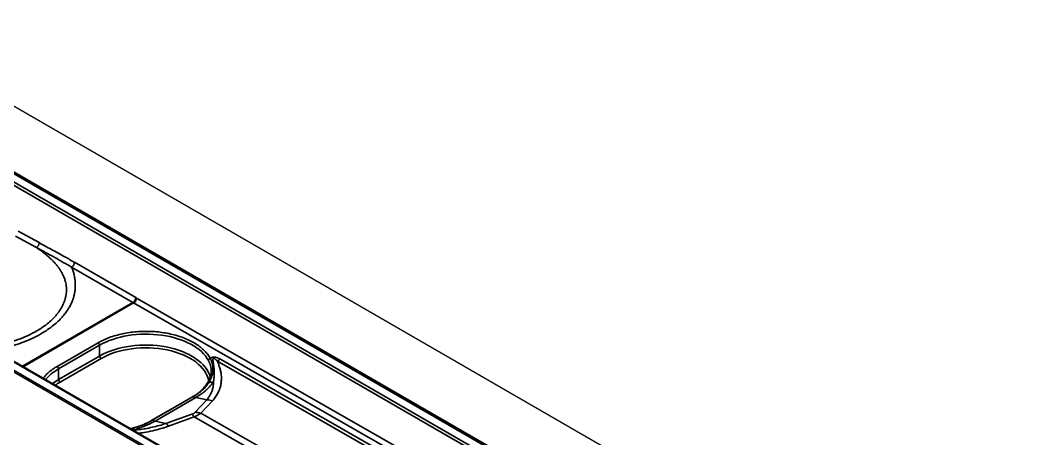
# Model space of a CAD drawing. Header units: millimetres. Extents: x 68 to 2000, y 100 to 2870.
# Drawn here: x 1392.8 to 1517.4, y 835.1 to 886.4 of the extents above; entities that cross this region are included whole.
import ezdxf

# ---------------------------------------------------------------- set-up
doc = ezdxf.new("R2010")
doc.units = ezdxf.units.MM
doc.header["$LTSCALE"] = 10
doc.layers.add('_Sichtbarkanten', color=7, linetype='Continuous', lineweight=25)
doc.layers.add('Sichtbar schmal (ISO)', color=7, linetype='Continuous', lineweight=35)

msp = doc.modelspace()

# ---------------------------------------------------------------- linework, layer by layer
at = {"layer": '_Sichtbarkanten'}
for p, q in [((1221.76, 974.18), (1539.96, 790.47)), ((1233.08, 959.43), (1514.51, 796.94)), ((1233.54, 959.34), (1514.26, 797.27)), ((1494.53, 785.41), (1213.11, 947.89)), ((1492.94, 784.96), (1212.22, 947.03)), ((1413.91, 840.26), (1408.89, 837.37))]:
    msp.add_line(p, q, dxfattribs=at)
msp.add_ellipse((1409.02, 837.15), major_axis=(-0.125, 0.217), ratio=0.589802, start_param=0.000536, end_param=0.000639, dxfattribs=at)
for points in [[(1415.76, 841.96), (1416.05, 842.43), (1416.2, 842.91), (1416.21, 843.36)], [(1413.91, 840.26), (1413.91, 840.26), (1413.91, 840.26), (1413.91, 840.26)]]:
    msp.add_open_spline(points, degree=3, dxfattribs=at)
for points, knots in [([(1413.91, 840.26), (1414.51, 840.61), (1415.02, 841.02), (1415.53, 841.62), (1415.66, 841.79), (1415.76, 841.96)], [0, 0, 0, 0, 0.5172031, 0.5172031, 0.7129245, 0.7129245, 0.7129245, 0.7129245]), ([(1406.28, 836.37), (1406.95, 836.53), (1407.59, 836.74), (1408.42, 837.11), (1408.66, 837.24), (1408.89, 837.37)], [0.0820415, 0.0820415, 0.0820415, 0.0820415, 0.5203042, 0.5203042, 0.7160716, 0.7160716, 0.7160716, 0.7160716])]:
    msp.add_open_spline(points, degree=3, knots=knots, dxfattribs=at)
at = {"layer": 'Sichtbar schmal (ISO)'}
for p, q in [((1513.32, 796.12), (1231.89, 958.6)), ((1232.07, 958.9), (1513.49, 796.42)), ((1514.39, 796.93), (1232.95, 959.42)), ((1212.09, 947.37), (1493.52, 784.88)), ((1494.41, 785.4), (1212.98, 947.88)), ((1392.21, 859.95), (1394.78, 858.56)), ((1392.52, 860.54), (1395.09, 859.15)), ((1399.44, 856.74), (1406.95, 852.41)), ((1399.09, 856.14), (1406.6, 851.8)), ((1393.07, 843.99), (1406.6, 851.8)), ((1393.16, 843.94), (1406.69, 851.75)), ((1406.69, 851.75), (1509.19, 793.2)), ((1407.04, 852.36), (1509.89, 793.61)), ((1397.3, 843.97), (1402.32, 846.87)), ((1397.47, 843.66), (1402.5, 846.56)), ((1402.5, 846.56), (1402.52, 845.24)), ((1397.49, 842.35), (1402.52, 845.24)), ((1397.67, 842.04), (1402.69, 844.94)), ((1416.91, 844.66), (1493.15, 801.1)), ((1417.32, 844.87), (1493.56, 801.31)), ((1397.47, 843.66), (1397.49, 842.35)), ((1417.42, 843), (1417.42, 843)), ((1414, 840.27), (1408.98, 837.37)), ((1409.31, 837.28), (1414.33, 840.17)), ((1415.65, 839.87), (1414.33, 840.17)), ((1415.65, 839.87), (1414.23, 838.35)), ((1416.36, 839.77), (1414.94, 838.25)), ((1413.83, 838.11), (1410.64, 836.98)), ((1414.13, 837.78), (1410.95, 836.65)), ((1414.13, 837.78), (1479.47, 800.45)), ((1414.94, 838.25), (1480.28, 800.92)), ((1410.64, 836.98), (1409.31, 837.28))]:
    msp.add_line(p, q, dxfattribs=at)
for centre, major_axis, ratio, start_param, end_param in [((1394.74, 858.95), (0.237, 0.44), 0.595228, 4.00544, 5.463512), ((1399.09, 856.55), (0.25, 0.433), 0.57735, 3.926991, 5.480334), ((1406.6, 852.21), (0.25, 0.433), 0.57735, 3.926992, 5.480334), ((1406.6, 872.21), (12.5, -21.65), 0.57735, 5.497787, 5.503023), ((1406.69, 852.16), (0.248, 0.434), 0.580313, 3.924309, 5.477656), ((1407.28, 874.83), (-11.83, 23.79), 0.584954, 2.419128, 2.424095), ((1408.18, 843.32), (8.03, 0.04), 0.574224, 0.295803, 2.353525), ((1402.32, 846.66), (0.125, -0.217), 0.57735, 0.802851, 2.36143), ((1408.17, 841.98), (8, 0), 0.57735, 0.149566, 2.356194), ((1408.17, 841.78), (7.75, 0), 0.57735, 0.093863, 2.356194), ((1402.69, 845.15), (-0.125, 0.217), 0.57735, 0.802851, 2.356194), ((1416.09, 844.74), (-0.22, -0.118), 0.783058, 4.318505, 5.869395), ((1397.3, 843.76), (0.125, -0.217), 0.57735, 0.802851, 2.36143), ((1417.3, 848.96), (2.48, 4.34), 0.580365, 3.809993, 3.92436), ((1403.16, 840.42), (8.03, 0.04), 0.574225, 2.353524, 2.698243), ((1403.15, 839.08), (8, 0), 0.57735, 2.356194, 2.495666), ((1403.15, 838.88), (7.75, 0), 0.57735, 2.356194, 2.468253), ((1397.67, 842.25), (-0.125, 0.217), 0.57735, 0.802851, 2.356194), ((1415.98, 841.83), (-0.213, 0.13), 0.763655, 5.367945, 6.283189), ((1414.9, 846.21), (-4.43, 2.31), 0.783417, 2.174068, 2.29128), ((1413.29, 844.67), (-2.5, 4.33), 0.57735, 2.55575, 2.652887), ((1416.17, 837.62), (-1.83, 1.7), 0.803702, 5.270685, 5.583182), ((1414.34, 835.86), (-0.84, 2.36), 0.268501, 5.561414, 5.87391), ((1414.75, 836.1), (-1.83, 1.7), 0.803702, 5.270686, 5.583183), ((1409.02, 837.15), (-0.125, 0.217), 0.589802, 5.697944, 6.283721), ((1408.28, 841.78), (-2.5, 4.33), 0.57735, 2.55575, 2.652887), ((1411.16, 834.73), (-0.84, 2.36), 0.268501, 5.561414, 5.87391)]:
    msp.add_ellipse(centre, major_axis=major_axis, ratio=ratio, start_param=start_param, end_param=end_param, dxfattribs=at)
msp.add_open_spline([(1395.09, 859.15), (1395.41, 858.97), (1396.02, 858.64), (1396.85, 858.19), (1397.6, 857.78), (1398.28, 857.4), (1398.89, 857.06), (1399.27, 856.84), (1399.44, 856.74)], degree=3, dxfattribs=at)
for points, knots in [([(1388.93, 846.38), (1388.97, 846.39), (1389.01, 846.4), (1389.05, 846.4), (1389.27, 846.44), (1389.49, 846.47), (1389.73, 846.52), (1389.77, 846.52), (1389.8, 846.53), (1389.84, 846.54), (1390.12, 846.59), (1390.41, 846.65), (1390.71, 846.72), (1390.8, 846.75), (1390.89, 846.77), (1390.97, 846.79), (1391.2, 846.85), (1391.43, 846.91), (1391.66, 846.98), (1391.82, 847.03), (1391.99, 847.08), (1392.16, 847.14), (1392.33, 847.19), (1392.49, 847.25), (1392.66, 847.32), (1392.87, 847.39), (1393.07, 847.47), (1393.27, 847.56), (1393.4, 847.61), (1393.53, 847.67), (1393.66, 847.72), (1393.88, 847.82), (1394.09, 847.93), (1394.3, 848.04), (1394.39, 848.09), (1394.49, 848.14), (1394.59, 848.19), (1394.81, 848.32), (1395.03, 848.44), (1395.23, 848.57), (1395.29, 848.61), (1395.35, 848.65), (1395.41, 848.69), (1395.64, 848.85), (1395.86, 849.01), (1396.06, 849.17), (1396.07, 849.18), (1396.09, 849.19), (1396.1, 849.2), (1396.3, 849.36), (1396.49, 849.53), (1396.66, 849.69), (1396.7, 849.73), (1396.74, 849.77), (1396.78, 849.81), (1396.9, 849.92), (1397, 850.04), (1397.1, 850.15), (1397.2, 850.26), (1397.3, 850.38), (1397.38, 850.49), (1397.41, 850.52), (1397.43, 850.55), (1397.45, 850.58), (1397.56, 850.72), (1397.65, 850.86), (1397.74, 851), (1397.78, 851.07), (1397.82, 851.14), (1397.86, 851.21), (1397.9, 851.28), (1397.93, 851.35), (1397.97, 851.42), (1398.04, 851.56), (1398.1, 851.7), (1398.15, 851.84), (1398.17, 851.88), (1398.18, 851.92), (1398.2, 851.96), (1398.24, 852.06), (1398.27, 852.16), (1398.29, 852.26), (1398.33, 852.41), (1398.37, 852.55), (1398.39, 852.69), (1398.39, 852.71), (1398.4, 852.73), (1398.4, 852.74), (1398.42, 852.87), (1398.43, 853), (1398.44, 853.13), (1398.45, 853.26), (1398.45, 853.4), (1398.44, 853.54), (1398.44, 853.55), (1398.44, 853.56), (1398.44, 853.56), (1398.44, 853.71), (1398.42, 853.86), (1398.4, 854), (1398.38, 854.12), (1398.35, 854.24), (1398.32, 854.37), (1398.32, 854.39), (1398.31, 854.42), (1398.3, 854.45), (1398.26, 854.6), (1398.21, 854.75), (1398.15, 854.9), (1398.11, 855.01), (1398.06, 855.11), (1398.01, 855.22), (1397.99, 855.27), (1397.97, 855.31), (1397.94, 855.36), (1397.86, 855.51), (1397.78, 855.66), (1397.69, 855.79), (1397.61, 855.91), (1397.54, 856.02), (1397.46, 856.12), (1397.45, 856.14), (1397.43, 856.16), (1397.42, 856.18), (1397.33, 856.3), (1397.24, 856.41), (1397.15, 856.51), (1397.06, 856.62), (1396.97, 856.72), (1396.88, 856.81), (1396.79, 856.91), (1396.7, 857), (1396.6, 857.09), (1396.59, 857.1), (1396.58, 857.11), (1396.58, 857.11), (1396.49, 857.2), (1396.41, 857.27), (1396.32, 857.35), (1396.23, 857.44), (1396.13, 857.52), (1396.03, 857.6), (1395.94, 857.68), (1395.84, 857.77), (1395.73, 857.85), (1395.63, 857.93), (1395.53, 858.01), (1395.43, 858.09), (1395.32, 858.17), (1395.22, 858.25), (1395.11, 858.32), (1395.1, 858.33), (1395.08, 858.34), (1395.07, 858.35), (1394.97, 858.42), (1394.88, 858.49), (1394.78, 858.56)], [0.3621811, 0.3621811, 0.3621811, 0.3621811, 0.3653846, 0.3653846, 0.3653846, 0.3818232, 0.3818232, 0.3818232, 0.3846154, 0.3846154, 0.3846154, 0.4038462, 0.4038462, 0.4038462, 0.4093576, 0.4093576, 0.4093576, 0.4230769, 0.4230769, 0.4230769, 0.4327241, 0.4327241, 0.4327241, 0.4423077, 0.4423077, 0.4423077, 0.4539652, 0.4539652, 0.4539652, 0.4615385, 0.4615385, 0.4615385, 0.474558, 0.474558, 0.474558, 0.4807692, 0.4807692, 0.4807692, 0.4956006, 0.4956006, 0.4956006, 0.5, 0.5, 0.5, 0.5181467, 0.5181467, 0.5181467, 0.5192308, 0.5192308, 0.5192308, 0.5384615, 0.5384615, 0.5384615, 0.5434493, 0.5434493, 0.5434493, 0.5576923, 0.5576923, 0.5576923, 0.5727792, 0.5727792, 0.5727792, 0.5769231, 0.5769231, 0.5769231, 0.5961538, 0.5961538, 0.5961538, 0.6058788, 0.6058788, 0.6058788, 0.6153846, 0.6153846, 0.6153846, 0.6346154, 0.6346154, 0.6346154, 0.6403017, 0.6403017, 0.6403017, 0.6538462, 0.6538462, 0.6538462, 0.6730769, 0.6730769, 0.6730769, 0.6751186, 0.6751186, 0.6751186, 0.6923077, 0.6923077, 0.6923077, 0.7106147, 0.7106147, 0.7106147, 0.7115385, 0.7115385, 0.7115385, 0.7307692, 0.7307692, 0.7307692, 0.7464052, 0.7464052, 0.7464052, 0.75, 0.75, 0.75, 0.7692308, 0.7692308, 0.7692308, 0.7825567, 0.7825567, 0.7825567, 0.7884615, 0.7884615, 0.7884615, 0.8076923, 0.8076923, 0.8076923, 0.8236648, 0.8236648, 0.8236648, 0.8269231, 0.8269231, 0.8269231, 0.8461538, 0.8461538, 0.8461538, 0.8653846, 0.8653846, 0.8653846, 0.8846154, 0.8846154, 0.8846154, 0.8864713, 0.8864713, 0.8864713, 0.9038462, 0.9038462, 0.9038462, 0.9230769, 0.9230769, 0.9230769, 0.9423077, 0.9423077, 0.9423077, 0.9615385, 0.9615385, 0.9615385, 0.9807692, 0.9807692, 0.9807692, 0.9833197, 0.9833197, 0.9833197, 1, 1, 1, 1]), ([(1394.78, 858.56), (1395.08, 858.4), (1395.36, 858.24), (1395.63, 858.09), (1395.65, 858.08), (1395.67, 858.07), (1395.69, 858.06), (1395.94, 857.92), (1396.17, 857.79), (1396.39, 857.67), (1396.43, 857.65), (1396.48, 857.62), (1396.52, 857.6), (1396.71, 857.49), (1396.9, 857.39), (1397.09, 857.28), (1397.14, 857.25), (1397.2, 857.22), (1397.26, 857.19), (1397.44, 857.09), (1397.61, 856.99), (1397.77, 856.9), (1397.83, 856.87), (1397.88, 856.84), (1397.93, 856.81), (1398.11, 856.7), (1398.29, 856.6), (1398.45, 856.51), (1398.48, 856.49), (1398.51, 856.47), (1398.54, 856.46), (1398.73, 856.35), (1398.92, 856.24), (1399.09, 856.14)], [0, 0, 0, 0, 0.1540501, 0.1540501, 0.1540501, 0.1666667, 0.1666667, 0.1666667, 0.3069509, 0.3069509, 0.3069509, 0.3333333, 0.3333333, 0.3333333, 0.4590457, 0.4590457, 0.4590457, 0.5, 0.5, 0.5, 0.6250424, 0.6250424, 0.6250424, 0.6666667, 0.6666667, 0.6666667, 0.8081362, 0.8081362, 0.8081362, 0.8333333, 0.8333333, 0.8333333, 1, 1, 1, 1]), ([(1389.64, 845.97), (1389.84, 846.01), (1390.33, 846.11), (1391.18, 846.31), (1392.2, 846.6), (1393.28, 846.98), (1394.33, 847.44), (1395.31, 847.95), (1396.17, 848.49), (1396.89, 849.03), (1397.47, 849.54), (1397.94, 850.03), (1398.31, 850.48), (1398.62, 850.92), (1398.88, 851.36), (1399.1, 851.81), (1399.27, 852.27), (1399.41, 852.73), (1399.5, 853.2), (1399.54, 853.67), (1399.54, 854.15), (1399.5, 854.64), (1399.41, 855.14), (1399.27, 855.66), (1399.15, 855.98), (1399.09, 856.14)], [0.311186, 0.311186, 0.311186, 0.311186, 0.3333333, 0.3636364, 0.3939394, 0.4242424, 0.4545455, 0.4848485, 0.5151515, 0.5454545, 0.5757576, 0.6060606, 0.6363636, 0.6666667, 0.6969697, 0.7272727, 0.7575758, 0.7878788, 0.8181818, 0.8484848, 0.8787879, 0.9090909, 0.9393939, 0.969697, 1, 1, 1, 1]), ([(1402.32, 846.87), (1402.53, 846.99), (1402.96, 847.21), (1403.69, 847.52), (1404.48, 847.78), (1405.31, 847.98), (1406.16, 848.14), (1407.05, 848.24), (1407.94, 848.28), (1408.84, 848.27), (1409.73, 848.21), (1410.6, 848.08), (1411.45, 847.91), (1412.25, 847.68), (1413.01, 847.41), (1413.71, 847.09), (1414.35, 846.72), (1414.91, 846.32), (1415.4, 845.89), (1415.8, 845.43), (1416, 845.11), (1416.09, 844.94)], [0, 0, 0, 0, 0.0526316, 0.1052632, 0.1578947, 0.2105263, 0.2631579, 0.3157895, 0.3684211, 0.4210526, 0.4736842, 0.5263158, 0.5789474, 0.6315789, 0.6842105, 0.7368421, 0.7894737, 0.8421053, 0.8947368, 0.9473684, 1, 1, 1, 1]), ([(1416.09, 844.94), (1416.1, 844.93), (1416.11, 844.91), (1416.12, 844.89), (1416.12, 844.88), (1416.12, 844.87), (1416.13, 844.86), (1416.13, 844.85), (1416.14, 844.84), (1416.14, 844.83), (1416.15, 844.82), (1416.16, 844.8), (1416.17, 844.78), (1416.17, 844.78), (1416.17, 844.78), (1416.17, 844.78), (1416.18, 844.76), (1416.18, 844.74), (1416.19, 844.72), (1416.2, 844.71), (1416.2, 844.7), (1416.21, 844.69), (1416.21, 844.68), (1416.21, 844.67), (1416.22, 844.66), (1416.22, 844.64), (1416.23, 844.62), (1416.24, 844.6), (1416.24, 844.59), (1416.24, 844.59), (1416.25, 844.58), (1416.25, 844.57), (1416.26, 844.55), (1416.26, 844.53), (1416.27, 844.51), (1416.28, 844.49), (1416.28, 844.47), (1416.29, 844.44), (1416.3, 844.42), (1416.31, 844.39), (1416.31, 844.38), (1416.32, 844.36), (1416.32, 844.34), (1416.32, 844.33), (1416.33, 844.32), (1416.33, 844.31), (1416.34, 844.28), (1416.34, 844.25), (1416.35, 844.22), (1416.35, 844.22), (1416.35, 844.21), (1416.36, 844.21), (1416.36, 844.18), (1416.37, 844.16), (1416.37, 844.13), (1416.38, 844.11), (1416.38, 844.08), (1416.38, 844.05), (1416.39, 844.04), (1416.39, 844.04), (1416.39, 844.03), (1416.39, 843.99), (1416.4, 843.95), (1416.4, 843.91), (1416.4, 843.9), (1416.4, 843.89), (1416.4, 843.89), (1416.41, 843.85), (1416.41, 843.82), (1416.41, 843.78), (1416.41, 843.76), (1416.41, 843.73), (1416.41, 843.7), (1416.41, 843.68), (1416.41, 843.66), (1416.41, 843.64), (1416.41, 843.6), (1416.41, 843.55), (1416.41, 843.49), (1416.41, 843.49), (1416.41, 843.49), (1416.41, 843.48), (1416.41, 843.43), (1416.4, 843.37), (1416.39, 843.3), (1416.39, 843.29), (1416.39, 843.28), (1416.39, 843.27), (1416.38, 843.21), (1416.37, 843.16), (1416.36, 843.11), (1416.35, 843.07), (1416.34, 843.04), (1416.34, 843.01), (1416.33, 842.97), (1416.32, 842.93), (1416.31, 842.9), (1416.29, 842.84), (1416.27, 842.78), (1416.25, 842.72), (1416.25, 842.71), (1416.24, 842.7), (1416.24, 842.68), (1416.21, 842.61), (1416.18, 842.54), (1416.15, 842.47), (1416.14, 842.45), (1416.13, 842.42), (1416.12, 842.4), (1416.1, 842.35), (1416.07, 842.3), (1416.04, 842.25), (1416.01, 842.18), (1415.97, 842.11), (1415.93, 842.04)], [0, 0, 0, 0, 0.0416341, 0.0416341, 0.0416341, 0.0625, 0.0625, 0.0625, 0.0866207, 0.0866207, 0.0866207, 0.125, 0.125, 0.125, 0.1276593, 0.1276593, 0.1276593, 0.1662083, 0.1662083, 0.1662083, 0.1875, 0.1875, 0.1875, 0.2033565, 0.2033565, 0.2033565, 0.2399222, 0.2399222, 0.2399222, 0.25, 0.25, 0.25, 0.2764862, 0.2764862, 0.2764862, 0.3125, 0.3125, 0.3125, 0.3510776, 0.3510776, 0.3510776, 0.375, 0.375, 0.375, 0.3895387, 0.3895387, 0.3895387, 0.4289244, 0.4289244, 0.4289244, 0.4375, 0.4375, 0.4375, 0.4693245, 0.4693245, 0.4693245, 0.5, 0.5, 0.5, 0.5108569, 0.5108569, 0.5108569, 0.553618, 0.553618, 0.553618, 0.5625, 0.5625, 0.5625, 0.597656, 0.597656, 0.597656, 0.625, 0.625, 0.625, 0.6431249, 0.6431249, 0.6431249, 0.6875, 0.6875, 0.6875, 0.6904332, 0.6904332, 0.6904332, 0.7396953, 0.7396953, 0.7396953, 0.75, 0.75, 0.75, 0.7896329, 0.7896329, 0.7896329, 0.8125, 0.8125, 0.8125, 0.837854, 0.837854, 0.837854, 0.875, 0.875, 0.875, 0.8829222, 0.8829222, 0.8829222, 0.9250289, 0.9250289, 0.9250289, 0.9375, 0.9375, 0.9375, 0.9648926, 0.9648926, 0.9648926, 0.9999999, 0.9999999, 0.9999999, 0.9999999]), ([(1416.09, 844.94), (1416.1, 844.95), (1416.13, 844.98), (1416.17, 845.01), (1416.22, 845.04), (1416.27, 845.06), (1416.31, 845.08), (1416.36, 845.1), (1416.41, 845.11), (1416.46, 845.12), (1416.52, 845.12), (1416.58, 845.12), (1416.65, 845.11), (1416.73, 845.1), (1416.8, 845.08), (1416.88, 845.06), (1416.96, 845.03), (1417.05, 845), (1417.13, 844.96), (1417.22, 844.92), (1417.28, 844.88), (1417.32, 844.87)], [0, 0, 0, 0, 0.0526316, 0.1052632, 0.1578947, 0.2105263, 0.2631579, 0.3157895, 0.3684211, 0.4210526, 0.4736842, 0.5263158, 0.5789474, 0.6315789, 0.6842105, 0.7368421, 0.7894737, 0.8421053, 0.8947368, 0.9473684, 0.9999999, 0.9999999, 0.9999999, 0.9999999]), ([(1416.47, 842.08), (1416.48, 842.15), (1416.49, 842.21), (1416.51, 842.28), (1416.51, 842.29), (1416.51, 842.29), (1416.51, 842.3), (1416.52, 842.37), (1416.53, 842.43), (1416.54, 842.5), (1416.54, 842.5), (1416.54, 842.51), (1416.54, 842.52), (1416.55, 842.58), (1416.56, 842.64), (1416.56, 842.71), (1416.56, 842.71), (1416.56, 842.72), (1416.56, 842.73), (1416.57, 842.79), (1416.57, 842.85), (1416.57, 842.92), (1416.57, 842.92), (1416.57, 842.93), (1416.57, 842.93), (1416.58, 843), (1416.58, 843.06), (1416.58, 843.12), (1416.58, 843.13), (1416.58, 843.13), (1416.58, 843.14), (1416.58, 843.2), (1416.58, 843.26), (1416.58, 843.32), (1416.58, 843.32), (1416.58, 843.33), (1416.58, 843.33), (1416.57, 843.39), (1416.57, 843.44), (1416.57, 843.5), (1416.57, 843.5), (1416.57, 843.5), (1416.57, 843.51), (1416.56, 843.56), (1416.56, 843.61), (1416.56, 843.65), (1416.56, 843.66), (1416.56, 843.66), (1416.56, 843.66), (1416.55, 843.71), (1416.55, 843.75), (1416.54, 843.79), (1416.54, 843.79), (1416.54, 843.8), (1416.54, 843.8), (1416.54, 843.84), (1416.53, 843.88), (1416.53, 843.92), (1416.53, 843.92), (1416.53, 843.92), (1416.53, 843.92), (1416.52, 843.96), (1416.52, 844), (1416.51, 844.03), (1416.51, 844.03), (1416.51, 844.03), (1416.51, 844.04), (1416.51, 844.07), (1416.51, 844.1), (1416.5, 844.13), (1416.5, 844.13), (1416.5, 844.14), (1416.5, 844.14), (1416.5, 844.17), (1416.49, 844.2), (1416.49, 844.23), (1416.49, 844.23), (1416.49, 844.23), (1416.49, 844.23), (1416.48, 844.26), (1416.48, 844.29), (1416.47, 844.31), (1416.47, 844.31), (1416.47, 844.31), (1416.47, 844.32), (1416.47, 844.34), (1416.47, 844.37), (1416.46, 844.39), (1416.46, 844.39), (1416.46, 844.39), (1416.46, 844.39), (1416.46, 844.42), (1416.46, 844.44), (1416.45, 844.46), (1416.45, 844.46), (1416.45, 844.46), (1416.45, 844.46), (1416.45, 844.48), (1416.45, 844.5), (1416.44, 844.52), (1416.44, 844.52), (1416.44, 844.53), (1416.44, 844.53), (1416.44, 844.55), (1416.44, 844.57), (1416.44, 844.58), (1416.44, 844.58), (1416.44, 844.58), (1416.44, 844.59), (1416.43, 844.6), (1416.43, 844.62), (1416.43, 844.64), (1416.43, 844.65), (1416.43, 844.67), (1416.43, 844.69), (1416.42, 844.7), (1416.42, 844.72), (1416.42, 844.73), (1416.42, 844.75), (1416.42, 844.76), (1416.42, 844.78), (1416.42, 844.79), (1416.42, 844.8), (1416.42, 844.81), (1416.42, 844.83), (1416.42, 844.84), (1416.42, 844.85), (1416.42, 844.86), (1416.43, 844.87), (1416.43, 844.88), (1416.43, 844.89), (1416.43, 844.9), (1416.43, 844.91), (1416.44, 844.91), (1416.44, 844.92), (1416.44, 844.93), (1416.45, 844.93), (1416.45, 844.94), (1416.45, 844.94), (1416.46, 844.95), (1416.46, 844.95), (1416.47, 844.96), (1416.47, 844.96), (1416.48, 844.96), (1416.48, 844.96), (1416.49, 844.96), (1416.49, 844.97), (1416.5, 844.97), (1416.51, 844.97), (1416.51, 844.97), (1416.52, 844.97), (1416.53, 844.96), (1416.54, 844.96), (1416.55, 844.96), (1416.55, 844.96), (1416.56, 844.95), (1416.57, 844.95), (1416.58, 844.94), (1416.6, 844.94), (1416.61, 844.93), (1416.62, 844.93), (1416.63, 844.92), (1416.64, 844.91), (1416.65, 844.9), (1416.67, 844.89), (1416.68, 844.88), (1416.69, 844.87), (1416.71, 844.86), (1416.72, 844.85), (1416.74, 844.84), (1416.75, 844.82), (1416.76, 844.81), (1416.78, 844.8), (1416.8, 844.78), (1416.81, 844.77), (1416.83, 844.75), (1416.84, 844.73), (1416.86, 844.72), (1416.88, 844.7), (1416.89, 844.68), (1416.91, 844.66)], [0, 0, 0, 0, 0.021727, 0.021727, 0.021727, 0.02381, 0.02381, 0.02381, 0.045583, 0.045583, 0.045583, 0.047619, 0.047619, 0.047619, 0.069445, 0.069445, 0.069445, 0.071429, 0.071429, 0.071429, 0.093311, 0.093311, 0.093311, 0.095238, 0.095238, 0.095238, 0.11718, 0.11718, 0.11718, 0.119048, 0.119048, 0.119048, 0.141038, 0.141038, 0.141038, 0.142857, 0.142857, 0.142857, 0.164889, 0.164889, 0.164889, 0.166667, 0.166667, 0.166667, 0.188744, 0.188744, 0.188744, 0.190476, 0.190476, 0.190476, 0.212605, 0.212605, 0.212605, 0.214286, 0.214286, 0.214286, 0.236468, 0.236468, 0.236468, 0.238095, 0.238095, 0.238095, 0.260328, 0.260328, 0.260328, 0.261905, 0.261905, 0.261905, 0.284189, 0.284189, 0.284189, 0.285714, 0.285714, 0.285714, 0.308049, 0.308049, 0.308049, 0.309524, 0.309524, 0.309524, 0.33191, 0.33191, 0.33191, 0.333333, 0.333333, 0.333333, 0.35577, 0.35577, 0.35577, 0.357143, 0.357143, 0.357143, 0.379631, 0.379631, 0.379631, 0.380952, 0.380952, 0.380952, 0.403491, 0.403491, 0.403491, 0.404762, 0.404762, 0.404762, 0.427351, 0.427351, 0.427351, 0.428571, 0.428571, 0.428571, 0.451211, 0.451211, 0.451211, 0.475072, 0.475072, 0.475072, 0.498933, 0.498933, 0.498933, 0.522794, 0.522794, 0.522794, 0.546654, 0.546654, 0.546654, 0.570514, 0.570514, 0.570514, 0.594375, 0.594375, 0.594375, 0.618235, 0.618235, 0.618235, 0.642095, 0.642095, 0.642095, 0.665952, 0.665952, 0.665952, 0.68981, 0.68981, 0.68981, 0.713671, 0.713671, 0.713671, 0.737529, 0.737529, 0.737529, 0.761394, 0.761394, 0.761394, 0.785259, 0.785259, 0.785259, 0.809119, 0.809119, 0.809119, 0.832978, 0.832978, 0.832978, 0.856838, 0.856838, 0.856838, 0.880698, 0.880698, 0.880698, 0.904559, 0.904559, 0.904559, 0.928419, 0.928419, 0.928419, 0.952279, 0.952279, 0.952279, 0.97614, 0.97614, 0.97614, 1, 1, 1, 1]), ([(1395.59, 842.54), (1395.64, 842.6), (1395.82, 842.81), (1396.17, 843.17), (1396.69, 843.59), (1397.09, 843.85), (1397.3, 843.97)], [0.8218211, 0.8218211, 0.8218211, 0.8218211, 0.8421053, 0.8947368, 0.9473684, 1, 1, 1, 1]), ([(1415.85, 844.7), (1415.87, 844.67), (1415.88, 844.65), (1415.89, 844.62), (1415.89, 844.62), (1415.89, 844.62), (1415.9, 844.62), (1415.91, 844.59), (1415.92, 844.57), (1415.93, 844.54), (1415.94, 844.54), (1415.94, 844.53), (1415.94, 844.53), (1415.95, 844.5), (1415.97, 844.48), (1415.98, 844.45), (1415.98, 844.44), (1415.98, 844.44), (1415.99, 844.43), (1416, 844.4), (1416.01, 844.38), (1416.02, 844.35), (1416.02, 844.34), (1416.03, 844.33), (1416.03, 844.32), (1416.04, 844.29), (1416.05, 844.27), (1416.06, 844.24), (1416.07, 844.22), (1416.07, 844.21), (1416.08, 844.2), (1416.09, 844.17), (1416.09, 844.14), (1416.1, 844.12), (1416.11, 844.1), (1416.11, 844.08), (1416.12, 844.07), (1416.13, 844.04), (1416.13, 844.01), (1416.14, 843.98), (1416.15, 843.96), (1416.15, 843.94), (1416.16, 843.92), (1416.16, 843.89), (1416.17, 843.86), (1416.17, 843.84), (1416.18, 843.81), (1416.18, 843.78), (1416.19, 843.75), (1416.19, 843.73), (1416.19, 843.7), (1416.2, 843.68), (1416.2, 843.64), (1416.2, 843.61), (1416.2, 843.57), (1416.21, 843.55), (1416.21, 843.52), (1416.21, 843.5), (1416.21, 843.45), (1416.21, 843.41), (1416.21, 843.37), (1416.21, 843.36), (1416.21, 843.36), (1416.21, 843.36)], [0, 0, 0, 0, 0.0625, 0.0625, 0.0625, 0.0661891, 0.0661891, 0.0661891, 0.125, 0.125, 0.125, 0.1331624, 0.1331624, 0.1331624, 0.1875, 0.1875, 0.1875, 0.1999486, 0.1999486, 0.1999486, 0.25, 0.25, 0.25, 0.2665749, 0.2665749, 0.2665749, 0.3125, 0.3125, 0.3125, 0.3331226, 0.3331226, 0.3331226, 0.375, 0.375, 0.375, 0.3996603, 0.3996603, 0.3996603, 0.4375, 0.4375, 0.4375, 0.4662528, 0.4662528, 0.4662528, 0.5, 0.5, 0.5, 0.5329208, 0.5329208, 0.5329208, 0.5625, 0.5625, 0.5625, 0.5996775, 0.5996775, 0.5996775, 0.625, 0.625, 0.625, 0.6665373, 0.6665373, 0.6665373, 0.6685496, 0.6685496, 0.6685496, 0.6685496]), ([(1416.91, 844.66), (1416.97, 844.54), (1417.02, 844.42), (1417.08, 844.29), (1417.13, 844.16), (1417.18, 844.02), (1417.23, 843.87), (1417.28, 843.73), (1417.32, 843.57), (1417.35, 843.41), (1417.39, 843.24), (1417.42, 843.07), (1417.43, 842.89), (1417.45, 842.71), (1417.46, 842.52), (1417.45, 842.34), (1417.44, 842.15), (1417.42, 841.97), (1417.39, 841.78), (1417.36, 841.6), (1417.31, 841.42), (1417.25, 841.25), (1417.19, 841.07), (1417.12, 840.89), (1417.03, 840.72), (1416.95, 840.55), (1416.85, 840.39), (1416.73, 840.23), (1416.62, 840.07), (1416.5, 839.92), (1416.36, 839.77)], [0, 0, 0, 0, 0.1, 0.1, 0.1, 0.2, 0.2, 0.2, 0.3, 0.3, 0.3, 0.4, 0.4, 0.4, 0.5, 0.5, 0.5, 0.6, 0.6, 0.6, 0.7, 0.7, 0.7, 0.8, 0.8, 0.8, 0.9, 0.9, 0.9, 1, 1, 1, 1]), ([(1415.93, 842.04), (1415.83, 841.87), (1415.71, 841.71), (1415.58, 841.55), (1415.44, 841.39), (1415.3, 841.24), (1415.13, 841.09), (1414.97, 840.94), (1414.79, 840.8), (1414.6, 840.66), (1414.41, 840.52), (1414.21, 840.39), (1414, 840.27)], [0, 0, 0, 0, 0.248741, 0.248741, 0.248741, 0.499365, 0.499365, 0.499365, 0.749894, 0.749894, 0.749894, 1, 1, 1, 1]), ([(1414.33, 840.17), (1414.47, 840.25), (1414.59, 840.33), (1414.71, 840.41), (1414.72, 840.41), (1414.73, 840.42), (1414.74, 840.43), (1414.85, 840.5), (1414.94, 840.56), (1415.03, 840.63), (1415.05, 840.64), (1415.06, 840.65), (1415.08, 840.66), (1415.16, 840.72), (1415.23, 840.78), (1415.3, 840.83), (1415.32, 840.85), (1415.34, 840.87), (1415.36, 840.88), (1415.42, 840.93), (1415.48, 840.98), (1415.53, 841.03), (1415.55, 841.05), (1415.58, 841.07), (1415.6, 841.09), (1415.65, 841.13), (1415.69, 841.18), (1415.74, 841.22), (1415.76, 841.24), (1415.78, 841.26), (1415.8, 841.28), (1415.84, 841.32), (1415.88, 841.37), (1415.93, 841.41), (1415.95, 841.43), (1415.96, 841.45), (1415.98, 841.47), (1416.02, 841.52), (1416.06, 841.56), (1416.1, 841.61), (1416.12, 841.63), (1416.14, 841.65), (1416.16, 841.67), (1416.2, 841.72), (1416.24, 841.77), (1416.28, 841.82), (1416.29, 841.84), (1416.31, 841.85), (1416.32, 841.87), (1416.37, 841.94), (1416.42, 842.01), (1416.47, 842.08)], [0, 0, 0, 0, 0.1017218, 0.1017218, 0.1017218, 0.1111111, 0.1111111, 0.1111111, 0.2046711, 0.2046711, 0.2046711, 0.2222222, 0.2222222, 0.2222222, 0.308684, 0.308684, 0.308684, 0.3333333, 0.3333333, 0.3333333, 0.4139675, 0.4139675, 0.4139675, 0.4444444, 0.4444444, 0.4444444, 0.521176, 0.521176, 0.521176, 0.5555556, 0.5555556, 0.5555556, 0.6300864, 0.6300864, 0.6300864, 0.6666667, 0.6666667, 0.6666667, 0.7425849, 0.7425849, 0.7425849, 0.7777778, 0.7777778, 0.7777778, 0.8638146, 0.8638146, 0.8638146, 0.8888889, 0.8888889, 0.8888889, 0.9999999, 0.9999999, 0.9999999, 0.9999999]), ([(1416.47, 842.08), (1416.47, 842.05), (1416.47, 842.03), (1416.47, 842.01), (1416.47, 841.87), (1416.46, 841.74), (1416.45, 841.61), (1416.44, 841.58), (1416.44, 841.56), (1416.44, 841.54), (1416.42, 841.41), (1416.39, 841.28), (1416.35, 841.14), (1416.35, 841.13), (1416.34, 841.11), (1416.34, 841.09), (1416.3, 840.96), (1416.25, 840.83), (1416.19, 840.7), (1416.18, 840.68), (1416.18, 840.67), (1416.17, 840.66), (1416.11, 840.53), (1416.03, 840.39), (1415.95, 840.27), (1415.95, 840.26), (1415.95, 840.26), (1415.94, 840.26), (1415.86, 840.12), (1415.76, 840), (1415.66, 839.88), (1415.66, 839.88), (1415.66, 839.88), (1415.65, 839.87)], [0.0000001, 0.0000001, 0.0000001, 0.0000001, 0.0281762, 0.0281762, 0.0281762, 0.2, 0.2, 0.2, 0.2273064, 0.2273064, 0.2273064, 0.4, 0.4, 0.4, 0.4232007, 0.4232007, 0.4232007, 0.6, 0.6, 0.6, 0.6155207, 0.6155207, 0.6155207, 0.8, 0.8, 0.8, 0.8064143, 0.8064143, 0.8064143, 0.9987896, 0.9987896, 0.9987896, 1, 1, 1, 1]), ([(1414, 840.27), (1413.98, 840.27), (1413.96, 840.28), (1413.95, 840.28), (1413.94, 840.28), (1413.92, 840.27), (1413.91, 840.27), (1413.91, 840.27), (1413.91, 840.26), (1413.91, 840.26)], [0, 0, 0, 0, 0.2, 0.2, 0.2, 0.4, 0.4, 0.4, 0.4326714, 0.4326714, 0.4326714, 0.4326714]), ([(1414.23, 838.35), (1414.21, 838.33), (1414.18, 838.29), (1414.11, 838.24), (1414.03, 838.2), (1413.94, 838.15), (1413.87, 838.13), (1413.83, 838.11)], [0.0000019, 0.0000019, 0.0000019, 0.0000019, 0.2, 0.4, 0.6, 0.8, 1, 1, 1, 1]), ([(1414.94, 838.25), (1414.9, 838.21), (1414.85, 838.18), (1414.8, 838.15), (1414.75, 838.12), (1414.7, 838.09), (1414.65, 838.06), (1414.6, 838.03), (1414.55, 838), (1414.49, 837.97), (1414.44, 837.94), (1414.38, 837.91), (1414.32, 837.88), (1414.26, 837.84), (1414.2, 837.81), (1414.13, 837.78)], [0.000001, 0.000001, 0.000001, 0.000001, 0.2, 0.2, 0.2, 0.4, 0.4, 0.4, 0.6, 0.6, 0.6, 0.8, 0.8, 0.8, 1, 1, 1, 1]), ([(1408.98, 837.37), (1408.77, 837.25), (1408.54, 837.13), (1408.3, 837.02), (1408.07, 836.91), (1407.82, 836.81), (1407.56, 836.72), (1407.56, 836.72), (1407.56, 836.72), (1407.56, 836.72), (1407.3, 836.62), (1407.04, 836.54), (1406.77, 836.47), (1406.76, 836.47), (1406.76, 836.46), (1406.76, 836.46), (1406.61, 836.42), (1406.46, 836.38), (1406.31, 836.35)], [0, 0, 0, 0, 0.25, 0.25, 0.25, 0.5, 0.5, 0.5, 0.5014366, 0.5014366, 0.5014366, 0.75, 0.75, 0.75, 0.7518169, 0.7518169, 0.7518169, 0.8880252, 0.8880252, 0.8880252, 0.8880252]), ([(1406.57, 836.2), (1406.64, 836.21), (1406.7, 836.23), (1406.76, 836.25), (1406.76, 836.25), (1406.77, 836.25), (1406.77, 836.25), (1406.87, 836.28), (1406.98, 836.31), (1407.08, 836.34), (1407.09, 836.34), (1407.09, 836.34), (1407.1, 836.34), (1407.2, 836.37), (1407.3, 836.4), (1407.41, 836.44), (1407.41, 836.44), (1407.41, 836.44), (1407.42, 836.44), (1407.52, 836.48), (1407.63, 836.51), (1407.74, 836.55), (1407.74, 836.55), (1407.75, 836.55), (1407.75, 836.56), (1407.86, 836.6), (1407.98, 836.64), (1408.09, 836.69), (1408.21, 836.74), (1408.34, 836.79), (1408.47, 836.85), (1408.47, 836.85), (1408.48, 836.85), (1408.48, 836.85), (1408.6, 836.91), (1408.74, 836.97), (1408.87, 837.04), (1408.88, 837.04), (1408.88, 837.04), (1408.89, 837.05), (1409.02, 837.12), (1409.17, 837.19), (1409.31, 837.28)], [0.1571648, 0.1571648, 0.1571648, 0.1571648, 0.2202695, 0.2202695, 0.2202695, 0.2222222, 0.2222222, 0.2222222, 0.3290383, 0.3290383, 0.3290383, 0.3333333, 0.3333333, 0.3333333, 0.4398323, 0.4398323, 0.4398323, 0.4444444, 0.4444444, 0.4444444, 0.5526627, 0.5526627, 0.5526627, 0.5555556, 0.5555556, 0.5555556, 0.6666667, 0.6666667, 0.6666667, 0.7777778, 0.7777778, 0.7777778, 0.7810456, 0.7810456, 0.7810456, 0.8888889, 0.8888889, 0.8888889, 0.8924579, 0.8924579, 0.8924579, 1, 1, 1, 1]), ([(1410.64, 836.98), (1410.39, 836.89), (1410.12, 836.81), (1409.84, 836.73), (1409.84, 836.73), (1409.84, 836.73), (1409.83, 836.73), (1409.57, 836.65), (1409.29, 836.58), (1409, 836.52), (1408.98, 836.51), (1408.96, 836.51), (1408.95, 836.51), (1408.68, 836.45), (1408.39, 836.39), (1408.11, 836.34), (1408.07, 836.33), (1408.03, 836.33), (1408, 836.32), (1407.73, 836.27), (1407.45, 836.23), (1407.18, 836.2), (1407.13, 836.19), (1407.08, 836.19), (1407.03, 836.18), (1406.91, 836.16), (1406.79, 836.15), (1406.67, 836.14)], [0, 0, 0, 0, 0.1980709, 0.1980709, 0.1980709, 0.2, 0.2, 0.2, 0.3895764, 0.3895764, 0.3895764, 0.4, 0.4, 0.4, 0.5772162, 0.5772162, 0.5772162, 0.6, 0.6, 0.6, 0.7675736, 0.7675736, 0.7675736, 0.8, 0.8, 0.8, 0.8743622, 0.8743622, 0.8743622, 0.8743622]), ([(1410.95, 836.65), (1410.66, 836.54), (1410.05, 836.35), (1409.04, 836.08), (1408.1, 835.89), (1407.52, 835.8), (1407.32, 835.77)], [0, 0, 0, 0, 0.0909091, 0.1818182, 0.2727273, 0.3245409, 0.3245409, 0.3245409, 0.3245409])]:
    msp.add_open_spline(points, degree=3, knots=knots, dxfattribs=at)

doc.saveas('drawing.dxf')
